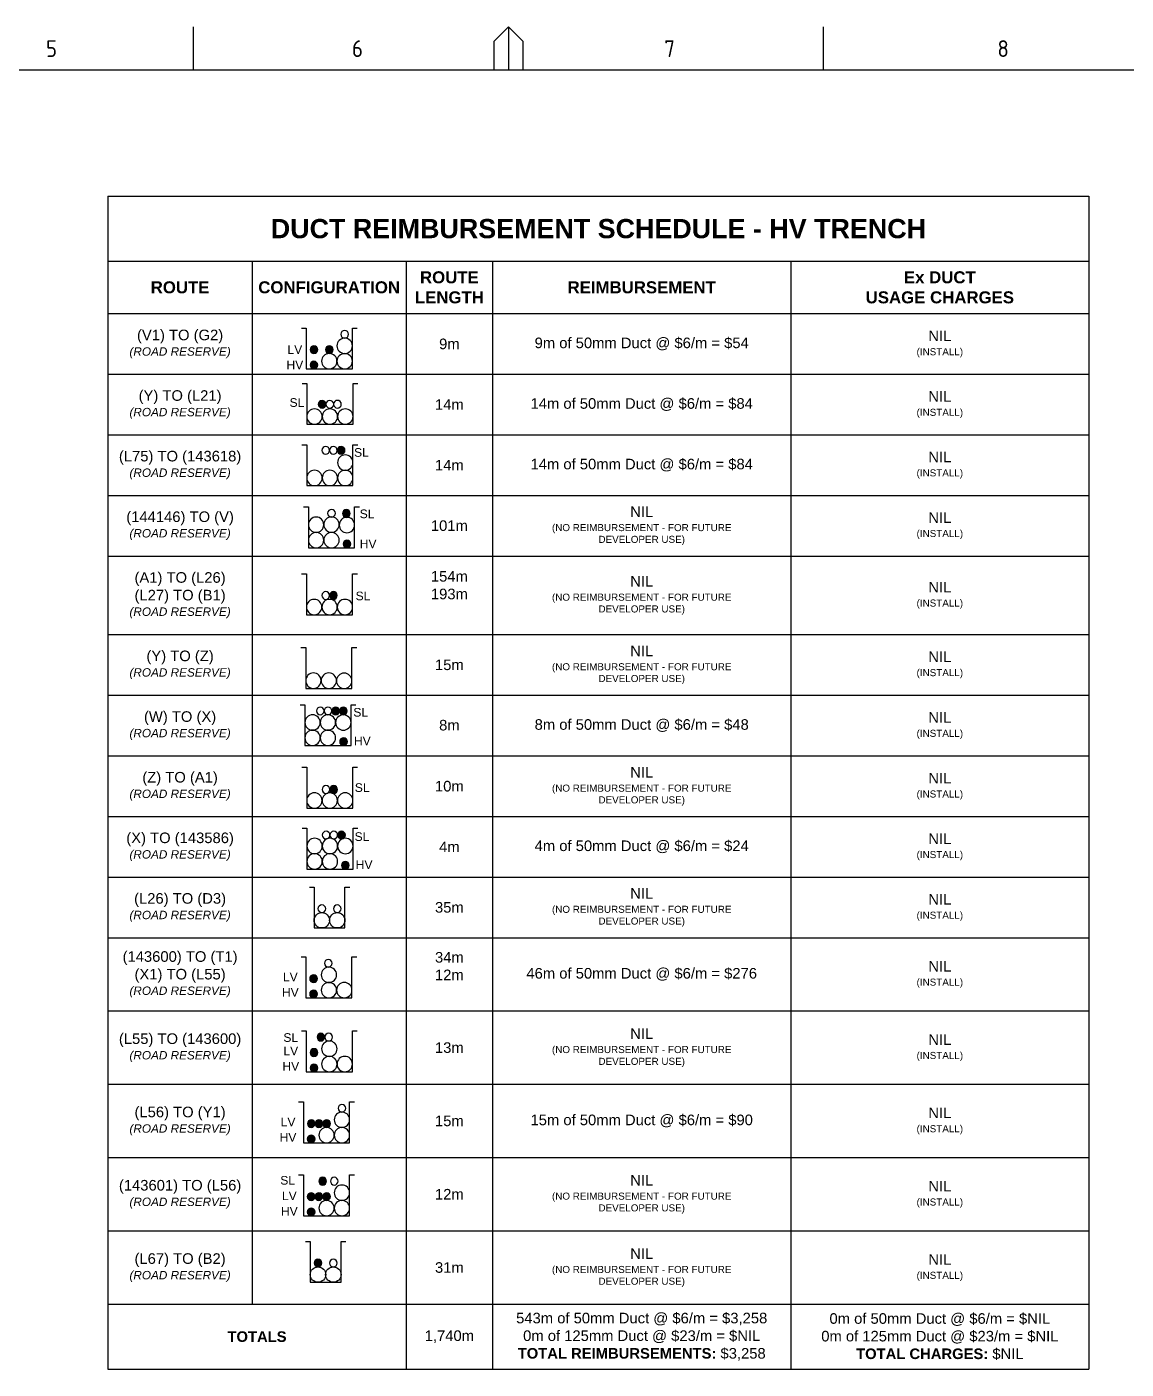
# Paper-space layout 'DUCT' of a CAD drawing. Extents: x 6 to 839, y -116 to 471.
# Drawn here: x 322.6 to 551.2, y 191.4 to 470.5 of the extents above; entities that cross this region are included whole.
import ezdxf
from ezdxf.enums import TextEntityAlignment as Align

# ---------------------------------------------------------------- set-up
doc = ezdxf.new("R2010")
doc.units = 0
doc.layers.add('_User Duct Profiles', color=8, linetype='Continuous')
doc.layers.add('Notes', color=7, linetype='Continuous')
doc.styles.add('ARIAL', font='arial.ttf', dxfattribs={"height": 2})
doc.styles.add('iecARIAL', font='arial.ttf', dxfattribs={"height": 2})
doc.styles.add('iecISOCP', font='isocp.shx')
doc.styles.get("Standard").update_dxf_attribs({"font": 'isocp.shx'})

# ---------------------------------------------------------------- blocks, each defined once
blk = doc.blocks.new('TRENCH_HV_3_DUCTS')
blk.add_lwpolyline([(-0.5, 4.25), (0, 4.25), (0, 0), (4.8, 0), (4.8, 4.25), (5.3, 4.25)])
blk = doc.blocks.new('DUCT_NEW')
blk.add_circle((0, 0.8), 0.8)
at = {"flags": 1}
blk.add_attdef('Z', (0, 0), '', height=0.2, dxfattribs=at)
at = {"flags": 9}
for tag, p in [('DUCT_CODE', (0, 0)), ('XSECT_TYPE', (0, -0.2)), ('STATE', (0, -0.6)), ('FB_REFERENCE', (0, -0.4)), ('NOTES', (0, -0.8)), ('OWNED_BY', (0, -1.02)), ('OPERATED_BY', (0, -1.23)), ('MAINTAINED_BY', (0, -1.42))]:
    blk.add_attdef(tag, text='', height=0.2, dxfattribs=at).set_placement(p, align=Align.MIDDLE_LEFT)
blk = doc.blocks.new('DUCT_50_NEW')
blk.add_circle((0, 0.4), 0.4)
at = {"flags": 1}
blk.add_attdef('Z', (0, 0), '', height=0.2, dxfattribs=at)
at = {"flags": 9}
for tag, p in [('DUCT_CODE', (0, 0)), ('XSECT_TYPE', (0, -0.2)), ('STATE', (0, -0.6)), ('FB_REFERENCE', (0, -0.4)), ('NOTES', (0, -0.8)), ('OWNED_BY', (0, -1.01)), ('OPERATED_BY', (0, -1.21)), ('MAINTAINED_BY', (0, -1.42))]:
    blk.add_attdef(tag, text='', height=0.2, dxfattribs=at).set_placement(p, align=Align.MIDDLE_LEFT)
blk = doc.blocks.new('CABLE_SMALL_NEW')
h = blk.add_hatch(color=256)
edge = h.paths.add_edge_path()
edge.add_arc((0, 0.4), 0.4, 0, 360)
blk.add_circle((0, 0.4), 0.4)
for tag, flags, p in [('COND_CODE', 9, (1.5, 0)), ('STATE', 9, (1.5, -0.4)), ('XSECT_SIZE', 9, (1.5, -0.6)), ('FB_REFERENCE', 9, (1.5, -0.2)), ('NOTES', 9, (1.5, -0.8)), ('OWNED_BY', 9, (1.5, -1)), ('OPERATED_BY', 9, (1.5, -1.2)), ('MAINTAINED_BY', 9, (1.5, -1.4)), ('Z', 1, (1.5, -1.6))]:
    blk.add_attdef(tag, text='', height=0.2, dxfattribs=dict(flags=flags)).set_placement(p, align=Align.MIDDLE_LEFT)
blk = doc.blocks.new('TRENCH_HV_2_DUCTS')
blk.add_lwpolyline([(-2.1, 4.25), (-1.6, 4.25), (-1.6, 0), (1.6, 0), (1.6, 4.25), (2.1, 4.25)])
blk = doc.blocks.new('*T220')
at = {"layer": 'Notes', "color": 0, "linetype": 'ByBlock', "lineweight": -2, "transparency": 16777216}
for p, q in [((0, 0), (204, 0)), ((0, 0), (0, -243.92)), ((204, 0), (204, -243.92)), ((0, -13.5), (204, -13.5)), ((30, -13.5), (30, -230.41)), ((62, -13.5), (62, -243.92)), ((80, -13.5), (80, -243.92)), ((142, -13.5), (142, -243.92)), ((0, -24.41), (204, -24.41)), ((0, -37.01), (204, -37.01)), ((0, -49.61), (204, -49.61)), ((0, -62.21), (204, -62.21)), ((0, -74.81), (204, -74.81)), ((0, -91.15), (204, -91.15)), ((0, -103.75), (204, -103.75)), ((0, -116.39), (204, -116.39)), ((0, -128.99), (204, -128.99)), ((0, -141.59), (204, -141.59)), ((0, -154.19), (204, -154.19)), ((0, -169.43), (204, -169.43)), ((0, -184.68), (204, -184.68)), ((0, -199.92), (204, -199.92)), ((0, -215.16), (204, -215.16)), ((0, -230.41), (204, -230.41)), ((0, -243.92), (204, -243.92))]:
    blk.add_line(p, q, dxfattribs=at)
at = {"layer": 'Notes', "transparency": 16777216, "style": 'ARIAL'}
for s, insert, char_height, width, attachment_point in [('{\\fArial|b1|i0|c0|p34;DUCT REIMBURSEMENT SCHEDULE - HV TRENCH}', (102, -6.75), 4, 201.0667, 5), ('{\\fArial|b1|i0|c0|p34;ROUTE LENGTH}', (71, -18.95), 2.5, 15.0667, 5), ('{\\fArial|b1|i0|c0|p34;Ex DUCT\\PUSAGE CHARGES}', (173, -18.95), 2.5, 59.0667, 5), ('{\\fArial|b1|i0|c0|p34;ROUTE}', (15, -18.95), 2.5, 27.0667, 5), ('{\\fArial|b1|i0|c0|p34;CONFIGURATION}', (46, -18.95), 2.5, 29.0667, 5), ('{\\fArial|b1|i0|c0|p34;REIMBURSEMENT}', (111, -18.95), 2.5, 59.0667, 5), ('(V1) TO (G2)\\P{\\fArial|b0|i1|c0|p34;\\H0.79545x;(ROAD RESERVE\\H0.99999x;)}', (15, -30.71), 2.2, 27.0667, 5), ('9m', (71, -30.71), 2.2, 15.0667, 5), ('9m of 50mm Duct @ $6/m = $54', (111, -30.71), 2.2, 59.0667, 5), ('NIL\\P{\\H0.66667x;(INSTALL)}', (173, -30.71), 2.2, 59.0667, 5), ('(Y) TO (L21)\\P{\\fArial|b0|i1|c0|p34;\\H0.79545x;(ROAD RESERVE\\H0.99999x;)}', (15, -43.31), 2.2, 27.0667, 5), ('14m of 50mm Duct @ $6/m = $84', (111, -43.31), 2.2, 59.0667, 5), ('NIL\\P{\\H0.66667x;(INSTALL)}', (173, -43.31), 2.2, 59.0667, 5), ('14m', (71, -43.31), 2.2, 15.0667, 5), ('(L75) TO (143618)\\P{\\fArial|b0|i1|c0|p34;\\H0.79545x;(ROAD RESERVE\\H0.99999x;)}', (15, -55.91), 2.2, 27.0667, 5), ('14m', (71, -55.91), 2.2, 15.0667, 5), ('14m of 50mm Duct @ $6/m = $84', (111, -55.91), 2.2, 59.0667, 5), ('NIL\\P{\\H0.66667x;(INSTALL)}', (173, -55.91), 2.2, 59.0667, 5), ('(144146) TO (V)\\P{\\fArial|b0|i1|c0|p34;\\H0.79545x;(ROAD RESERVE\\H0.99999x;)}', (15, -68.51), 2.2, 27.0667, 5), ('{\\C0;NIL\\P\\H0.66667x;(NO REIMBURSEMENT - FOR FUTURE\\PDEVELOPER USE)}', (111, -68.51), 2.2, 59.0667, 5), ('NIL\\P{\\H0.66667x;(INSTALL)}', (173, -68.51), 2.2, 59.0667, 5), ('101m', (71, -68.51), 2.2, 15.0667, 5), ('(A1) TO (L26)\\P(L27) TO (B1)\\P{\\fArial|b0|i1|c0|p34;\\H0.79545x;(ROAD RESERVE\\H0.99999x;)}', (15, -82.98), 2.2, 27.0667, 5), ('{\\H0.45455x;\\P}154m\\P193m', (71, -76.27), 2.2, 15.0667, 2), ('{\\C0;NIL\\P\\H0.66667x;(NO REIMBURSEMENT - FOR FUTURE\\PDEVELOPER USE)}', (111, -82.98), 2.2, 59.0667, 5), ('NIL\\P{\\H0.66667x;(INSTALL)}', (173, -82.98), 2.2, 59.0667, 5), ('(Y) TO (Z)\\P{\\fArial|b0|i1|c0|p34;\\H0.79545x;(ROAD RESERVE\\H0.99999x;)}', (15, -97.45), 2.2, 27.0667, 5), ('{\\C0;NIL\\P\\H0.66667x;(NO REIMBURSEMENT - FOR FUTURE\\PDEVELOPER USE)}', (111, -97.45), 2.2, 59.0667, 5), ('NIL\\P{\\H0.66667x;(INSTALL)}', (173, -97.45), 2.2, 59.0667, 5), ('15m', (71, -97.45), 2.2, 15.0667, 5), ('(W) TO (X)\\P{\\fArial|b0|i1|c0|p34;\\H0.79545x;(ROAD RESERVE\\H0.99999x;)}', (15, -110.07), 2.2, 27.0667, 5), ('\\P8m', (71, -105.22), 2.2, 15.0667, 2), ('8m of 50mm Duct @ $6/m = $48', (111, -110.07), 2.2, 59.0667, 5), ('NIL\\P{\\H0.66667x;(INSTALL)}', (173, -110.07), 2.2, 59.0667, 5), ('(Z) TO (A1)\\P{\\fArial|b0|i1|c0|p34;\\H0.79545x;(ROAD RESERVE\\H0.99999x;)}', (15, -122.69), 2.2, 27.0667, 5), ('{\\C0;NIL\\P\\H0.66667x;(NO REIMBURSEMENT - FOR FUTURE\\PDEVELOPER USE)}', (111, -122.69), 2.2, 59.0667, 5), ('NIL\\P{\\H0.66667x;(INSTALL)}', (173, -122.69), 2.2, 59.0667, 5), ('10m', (71, -122.69), 2.2, 15.0667, 5), ('(X) TO (143586)\\P{\\fArial|b0|i1|c0|p34;\\H0.79545x;(ROAD RESERVE\\H0.99999x;)}', (15, -135.29), 2.2, 27.0667, 5), ('4m of 50mm Duct @ $6/m = $24', (111, -135.29), 2.2, 59.0667, 5), ('NIL\\P{\\H0.66667x;(INSTALL)}', (173, -135.29), 2.2, 59.0667, 5), ('4m', (71, -135.29), 2.2, 15.0667, 5), ('(L26) TO (D3)\\P{\\fArial|b0|i1|c0|p34;\\H0.79545x;(ROAD RESERVE\\H0.99999x;)}', (15, -147.89), 2.2, 27.0667, 5), ('{\\C0;NIL\\P\\H0.66667x;(NO REIMBURSEMENT - FOR FUTURE\\PDEVELOPER USE)}', (111, -147.89), 2.2, 59.0667, 5), ('NIL\\P{\\H0.66667x;(INSTALL)}', (173, -147.89), 2.2, 59.0667, 5), ('35m', (71, -147.89), 2.2, 15.0667, 5), ('(143600) TO (T1)\\P(X1) TO (L55)\\P{\\fArial|b0|i1|c0|p34;\\H0.79545x;(ROAD RESERVE\\H0.99999x;)}', (15, -161.81), 2.2, 27.0667, 5), ('{\\H0.40909x;\\P}34m\\P12m', (71, -155.66), 2.2, 15.0667, 2), ('NIL\\P{\\H0.66667x;(INSTALL)}', (173, -161.81), 2.2, 59.0667, 5), ('46m of 50mm Duct @ $6/m = $276', (111, -161.81), 2.2, 59.0667, 5), ('{\\C0;NIL\\P\\H0.66667x;(NO REIMBURSEMENT - FOR FUTURE\\PDEVELOPER USE)}', (111, -177.06), 2.2, 59.0667, 5), ('(L55) TO (143600)\\P{\\fArial|b0|i1|c0|p34;\\H0.79545x;(ROAD RESERVE\\H0.99999x;)}', (15, -177.06), 2.2, 27.0667, 5), ('NIL\\P{\\H0.66667x;(INSTALL)}', (173, -177.06), 2.2, 59.0667, 5), ('13m', (71, -177.06), 2.2, 15.0667, 5), ('(L56) TO (Y1)\\P{\\fArial|b0|i1|c0|p34;\\H0.79545x;(ROAD RESERVE\\H0.99999x;)}', (15, -192.3), 2.2, 27.0667, 5), ('NIL\\P{\\H0.66667x;(INSTALL)}', (173, -192.3), 2.2, 59.0667, 5), ('15m', (71, -192.3), 2.2, 15.0667, 5), ('15m of 50mm Duct @ $6/m = $90', (111, -192.3), 2.2, 59.0667, 5), ('{\\C0;NIL\\P\\H0.66667x;(NO REIMBURSEMENT - FOR FUTURE\\PDEVELOPER USE)}', (111, -207.54), 2.2, 59.0667, 5), ('(143601) TO (L56)\\P{\\fArial|b0|i1|c0|p34;\\H0.79545x;(ROAD RESERVE\\H0.99999x;)}', (15, -207.54), 2.2, 27.0667, 5), ('12m', (71, -207.54), 2.2, 15.0667, 5), ('NIL\\P{\\H0.66667x;(INSTALL)}', (173, -207.54), 2.2, 59.0667, 5), ('(L67) TO (B2)\\P{\\fArial|b0|i1|c0|p34;\\H0.79545x;(ROAD RESERVE\\H0.99999x;)}', (15, -222.79), 2.2, 27.0667, 5), ('{\\C0;NIL\\P\\H0.66667x;(NO REIMBURSEMENT - FOR FUTURE\\PDEVELOPER USE)}', (111, -222.79), 2.2, 59.0667, 5), ('NIL\\P{\\H0.66667x;(INSTALL)}', (173, -222.79), 2.2, 59.0667, 5), ('31m', (71, -222.79), 2.2, 15.0667, 5), ('543m of 50mm Duct @ $6/m = $3,258\\P0m of 125mm Duct @ $23/m = $NIL{\\fArial|b1|i0|c0|p34;\\C0;\\PTOTAL REIMBURSEMENTS:\\fArial|b0|i0|c0|p34; $3,258}', (111, -237.16), 2.2, 59.0667, 5), ('0m of 50mm Duct @ $6/m = $NIL\\P0m of 125mm Duct @ $23/m = $NIL\\P{\\fArial|b1|i0|c0|p34;\\C0;TOTAL CHARGES:\\fArial|b0|i0|c0|p34; $NIL}', (173, -237.16), 2.2, 59.0667, 5), ('{\\fArial|b1|i0|c0|p34;TOTALS}', (31, -237.16), 2.2, 59.0667, 5), ('1,740m', (71, -237.16), 2.2, 15.0667, 5)]:
    blk.add_mtext(s, dxfattribs=dict(at, insert=insert, char_height=char_height, width=width, attachment_point=attachment_point))
blk = doc.blocks.new('CABLE_LARGE_NEW')
h = blk.add_hatch(color=256)
edge = h.paths.add_edge_path()
edge.add_arc((0, 0.8), 0.8, 0, 360)
blk.add_circle((0, 0.8), 0.8)
for tag, flags, p in [('COND_CODE', 9, (1.5, 0)), ('STATE', 9, (1.5, -0.4)), ('XSECT_SIZE', 9, (1.5, -0.6)), ('Z', 1, (1.5, -1.6)), ('FB_REFERENCE', 9, (1.5, -0.2)), ('NOTES', 9, (1.5, -0.8)), ('OWNED_BY', 9, (1.5, -1)), ('OPERATED_BY', 9, (1.5, -1.2)), ('MAINTAINED_BY', 9, (1.5, -1.4))]:
    blk.add_attdef(tag, text='', height=0.2, dxfattribs=dict(flags=flags)).set_placement(p, align=Align.MIDDLE_LEFT)
blk = doc.blocks.new('A1_FRAME_TITLE')
at = {"layer": 'Notes', "linetype": 'Continuous'}
for p, q in [((351.17, 574.39), (351.17, 583.39)), ((413.68, 580.39), (416.68, 583.39)), ((416.68, 583.39), (416.68, 574.39)), ((416.68, 583.39), (419.68, 580.39)), ((482.19, 574.39), (482.19, 583.39)), ((413.68, 574.39), (413.68, 580.39)), ((419.68, 580.39), (419.68, 574.39))]:
    blk.add_line(p, q, dxfattribs=at)
at = {"layer": 'Notes', "color": 3, "linetype": 'Continuous', "flags": 128}
blk.add_lwpolyline([(824.37, 574.39), (149.5, 574.39)], dxfattribs=at)
at = {"layer": 'Notes', "color": 7, "style": 'iecISOCP'}
for s, p in [('5', (320.5, 577.12)), ('6', (384.13, 577.12)), ('7', (449.08, 577.12)), ('8', (518.36, 577.12))]:
    blk.add_text(s, height=3.5, dxfattribs=at).set_placement(p)
for tag, p in [('CAP_NO', (513.19, 43.46)), ('IE_NUM', (513.05, 37.81)), ('REF_No_1', (335.24, 32.31)), ('REF_1', (362.52, 32.31)), ('GEN_WO', (441.71, 31.76)), ('HV_SWITCH', (513.46, 32.16)), ('REF_No_2', (335.24, 26.31)), ('REF_2', (362.52, 26.31)), ('OH_WO', (441.71, 25.81)), ('UBD_REF', (513.05, 25.83)), ('REF_No_3', (335.24, 20.31)), ('REF_3', (362.52, 20.31)), ('UG_WO', (441.71, 20.05)), ('GIS_MAP_No', (513.05, 20.04)), ('REF_No_4', (335.24, 14.31)), ('REF_4', (362.52, 14.31)), ('SUB_WO', (441.71, 13.81)), ('HV_OP_DIAG', (513.33, 14.2)), ('LGA', (512.95, 7.78))]:
    blk.add_attdef(tag, p, '', height=2.5, dxfattribs=at)
at = {"layer": 'Notes', "style": 'iecISOCP'}
for tag, p in [('T1', (684.37, 39.47)), ('T2', (684.37, 34.35)), ('T3', (684.37, 28.92)), ('T4', (684.37, 23.66)), ('T5', (684.37, 18.23)), ('T6', (684.37, 12.97))]:
    blk.add_attdef(tag, text='', height=3.5, dxfattribs=at).set_placement(p, align=Align.CENTER)
at = {"layer": 'Notes', "color": 7, "style": 'iecISOCP'}
for tag, p in [('scale', (567.76, 33.27)), ('DRAWN', (567.76, 24.93)), ('DATE', (567.76, 16.88)), ('DESIGN', (605.62, 9.15))]:
    blk.add_attdef(tag, text='', height=2.5, dxfattribs=at).set_placement(p, align=Align.CENTER)
at = {"layer": 'Notes', "color": 4, "style": 'iecISOCP'}
blk.add_attdef('NUM', text='', height=7, dxfattribs=at).set_placement((792.37, 20.12), align=Align.MIDDLE_CENTER)
at = {"layer": 'Notes', "color": 1, "style": 'iecISOCP'}
blk.add_attdef('REV', text='', height=5, dxfattribs=at).set_placement((820.05, 17.1), align=Align.CENTER)
at = {"layer": 'Notes', "color": 7, "style": 'iecISOCP'}
for tag, p in [('NS', (790.71, 8.12)), ('SHTS', (805.41, 8.12))]:
    blk.add_attdef(tag, text='', height=2.5, dxfattribs=at).set_placement(p, align=Align.MIDDLE)
at = {"layer": 'Notes', "style": 'iecISOCP'}
blk.add_attdef('ExportID', (9.08, 2.39), '', height=2.5, dxfattribs=at)
at = {"layer": 'Notes', "style": 'iecISOCP', "flags": 1}
for tag, p in [('ProjectType', (14.17, -26.8)), ('ProjectNumber', (23.56, -26.82)), ('DrawingNumber', (35.51, -26.8)), ('ProjectDescription', (47.56, -26.83)), ('ExportDate', (60.28, -26.79)), ('ExportUserName', (69.15, -26.8)), ('DesignerCompanyName', (81.48, -26.79)), ('ExportAreaOfInterest', (97.1, -26.81)), ('GIS_SUCCESS', (112, -26.78)), ('CAD_SUCCESS', (121.79, -26.78)), ('DEPOTCODE', (132.11, -26.88)), ('ExportCategories', (140.08, -26.8)), ('Comments', (154.38, -26.88))]:
    blk.add_attdef(tag, p, '', height=1, dxfattribs=at)

psp = doc.layouts.new('DUCT')

# ---------------------------------------------------------------- block references
psp.add_blockref('*T220', (339.42, 435.31))
at = {"layer": '_User Duct Profiles', "yscale": 2, "zscale": 2}
for name, p, xscale in [('TRENCH_HV_3_DUCTS', (380.65, 399.41), 2), ('DUCT_NEW', (388.65, 402.61), -2), ('DUCT_50_NEW', (388.65, 405.81), -2), ('DUCT_NEW', (385.45, 399.41), -2), ('DUCT_NEW', (388.65, 399.41), -2), ('TRENCH_HV_3_DUCTS', (380.78, 387.9), 2), ('DUCT_NEW', (382.38, 387.9), -2), ('DUCT_NEW', (385.58, 387.9), -2), ('DUCT_50_NEW', (385.56, 391.26), -2), ('DUCT_50_NEW', (387.15, 391.27), -2), ('DUCT_NEW', (388.78, 387.9), -2), ('TRENCH_HV_3_DUCTS', (380.77, 375.13), 2), ('DUCT_50_NEW', (384.71, 381.67), -2), ('DUCT_50_NEW', (386.31, 381.67), -2), ('DUCT_50_NEW', (387.91, 381.67), -2), ('DUCT_NEW', (388.77, 378.33), -2), ('DUCT_NEW', (382.37, 375.13), -2), ('DUCT_NEW', (385.57, 375.13), -2), ('DUCT_NEW', (388.77, 375.13), -2), ('TRENCH_HV_3_DUCTS', (381.11, 362.2), 2), ('DUCT_NEW', (382.71, 365.4), -2), ('DUCT_NEW', (385.91, 365.43), -2), ('DUCT_50_NEW', (385.91, 368.6), -2), ('DUCT_NEW', (389.11, 365.34), -2), ('DUCT_NEW', (382.71, 362.2), -2), ('DUCT_NEW', (385.91, 362.2), -2), ('TRENCH_HV_3_DUCTS', (380.7, 348.29), 2), ('DUCT_50_NEW', (384.71, 351.49), -2), ('DUCT_NEW', (382.31, 348.29), -2), ('DUCT_NEW', (385.51, 348.29), -2), ('DUCT_NEW', (388.71, 348.29), -2), ('TRENCH_HV_3_DUCTS', (380.55, 332.98), 2), ('DUCT_NEW', (382.15, 332.98), -2), ('DUCT_NEW', (385.35, 332.98), -2), ('DUCT_NEW', (388.55, 332.94), -2), ('TRENCH_HV_3_DUCTS', (380.37, 321.08), 2), ('DUCT_NEW', (381.97, 324.28), -2), ('DUCT_50_NEW', (383.57, 327.48), -2), ('DUCT_NEW', (385.17, 324.28), -2), ('DUCT_50_NEW', (385.17, 327.48), -2), ('DUCT_NEW', (388.37, 324.28), -2), ('DUCT_NEW', (381.97, 321.08), -2), ('DUCT_NEW', (385.17, 321.08), -2), ('TRENCH_HV_3_DUCTS', (380.75, 308.06), 2), ('DUCT_50_NEW', (384.76, 311.14), -2), ('DUCT_NEW', (382.35, 308.06), -2), ('DUCT_NEW', (385.55, 308.06), -2), ('DUCT_NEW', (388.75, 308.06), -2), ('TRENCH_HV_3_DUCTS', (380.79, 295.39), 2), ('DUCT_NEW', (382.39, 298.59), -2), ('DUCT_50_NEW', (384.79, 301.66), -2), ('DUCT_NEW', (385.59, 298.59), -2), ('DUCT_50_NEW', (386.39, 301.66), -2), ('DUCT_NEW', (388.79, 298.59), -2), ('DUCT_NEW', (382.39, 295.39), -2), ('DUCT_NEW', (385.59, 295.39), -2), ('TRENCH_HV_2_DUCTS', (385.5, 283.14), 2), ('DUCT_50_NEW', (383.9, 286.34), -2), ('DUCT_50_NEW', (387.1, 286.34), -2), ('DUCT_NEW', (383.9, 283.14), 2), ('DUCT_NEW', (387.1, 283.14), 2), ('TRENCH_HV_3_DUCTS', (380.57, 268.62), 2), ('DUCT_50_NEW', (385.23, 275.01), -2), ('DUCT_NEW', (385.37, 271.8), -2), ('DUCT_NEW', (385.37, 268.61), -2), ('DUCT_NEW', (388.57, 268.62), -2), ('TRENCH_HV_3_DUCTS', (380.66, 253.25), 2), ('DUCT_NEW', (385.46, 256.43), -2), ('DUCT_50_NEW', (385.31, 259.64), -2), ('DUCT_NEW', (385.46, 253.24), -2), ('DUCT_NEW', (388.66, 253.25), -2), ('TRENCH_HV_3_DUCTS', (380.08, 238.46), 2), ('DUCT_50_NEW', (388.08, 244.86), -2), ('DUCT_NEW', (388.08, 241.66), -2), ('DUCT_NEW', (384.88, 238.46), -2), ('DUCT_NEW', (388.08, 238.46), -2), ('TRENCH_HV_3_DUCTS', (380.08, 223.29), 2), ('DUCT_50_NEW', (386.48, 229.69), -2), ('DUCT_NEW', (388.08, 226.49), -2), ('DUCT_NEW', (384.88, 223.29), -2), ('DUCT_NEW', (388.08, 223.29), -2), ('TRENCH_HV_2_DUCTS', (384.69, 209.46), 2), ('DUCT_NEW', (383.1, 209.46), 2), ('DUCT_50_NEW', (383.1, 212.66), -2), ('DUCT_NEW', (386.29, 209.46), 2), ('DUCT_50_NEW', (386.29, 212.66), -2)]:
    psp.add_blockref(name, p, dxfattribs=dict(at, xscale=xscale))
at = {"layer": '_User Duct Profiles', "ltscale": 0.5, "xscale": -2, "yscale": 2, "zscale": 2}
for p in [(382.25, 402.61), (385.45, 402.61), (382.25, 399.41), (383.96, 391.26), (389, 368.54), (389.12, 362.2), (386.31, 351.49), (386.77, 327.48), (388.37, 327.48), (388.41, 321.08), (386.36, 311.14), (387.99, 301.66), (388.79, 295.39)]:
    psp.add_blockref('CABLE_SMALL_NEW', p, dxfattribs=at)
at = {"layer": '_User Duct Profiles', "ltscale": 0.5, "xscale": -1}
for p in [(387.91, 381.67), (382.17, 271.81), (382.17, 268.62), (383.71, 259.64), (382.26, 256.44), (382.26, 253.25), (381.7, 241.66), (383.3, 241.66), (384.9, 241.66), (381.68, 238.46), (384.08, 229.69), (381.68, 226.49), (383.28, 226.49), (384.88, 226.49), (381.68, 223.29), (383.1, 212.66)]:
    psp.add_blockref('CABLE_LARGE_NEW', p, dxfattribs=at)
at = {"layer": 'Notes'}
psp.add_blockref('A1_FRAME_TITLE', (6.04, -112.85), dxfattribs=at)

# ---------------------------------------------------------------- texts
at = {"layer": 'Notes', "color": 7, "style": 'iecARIAL'}
for s, p in [('LV', (378.29, 403.43)), ('HV', (378.29, 400.23)), ('SL', (378.72, 392.42)), ('SL', (392.14, 382.04)), ('SL', (393.31, 369.27)), ('HV', (393.53, 363.03)), ('SL', (392.46, 352.19)), ('SL', (391.99, 328)), ('HV', (392.32, 322.05)), ('SL', (392.29, 312.34)), ('SL', (392.25, 302.15)), ('HV', (392.69, 296.29)), ('LV', (377.35, 272.95)), ('HV', (377.35, 269.76)), ('SL', (377.44, 260.36)), ('LV', (377.44, 257.58)), ('HV', (377.44, 254.39)), ('LV', (376.88, 242.8)), ('HV', (376.86, 239.6)), ('SL', (376.8, 230.67)), ('LV', (377.14, 227.44)), ('HV', (377.14, 224.24))]:
    psp.add_text(s, height=1.8, dxfattribs=at).set_placement(p, align=Align.MIDDLE_CENTER)

doc.saveas('drawing.dxf')
